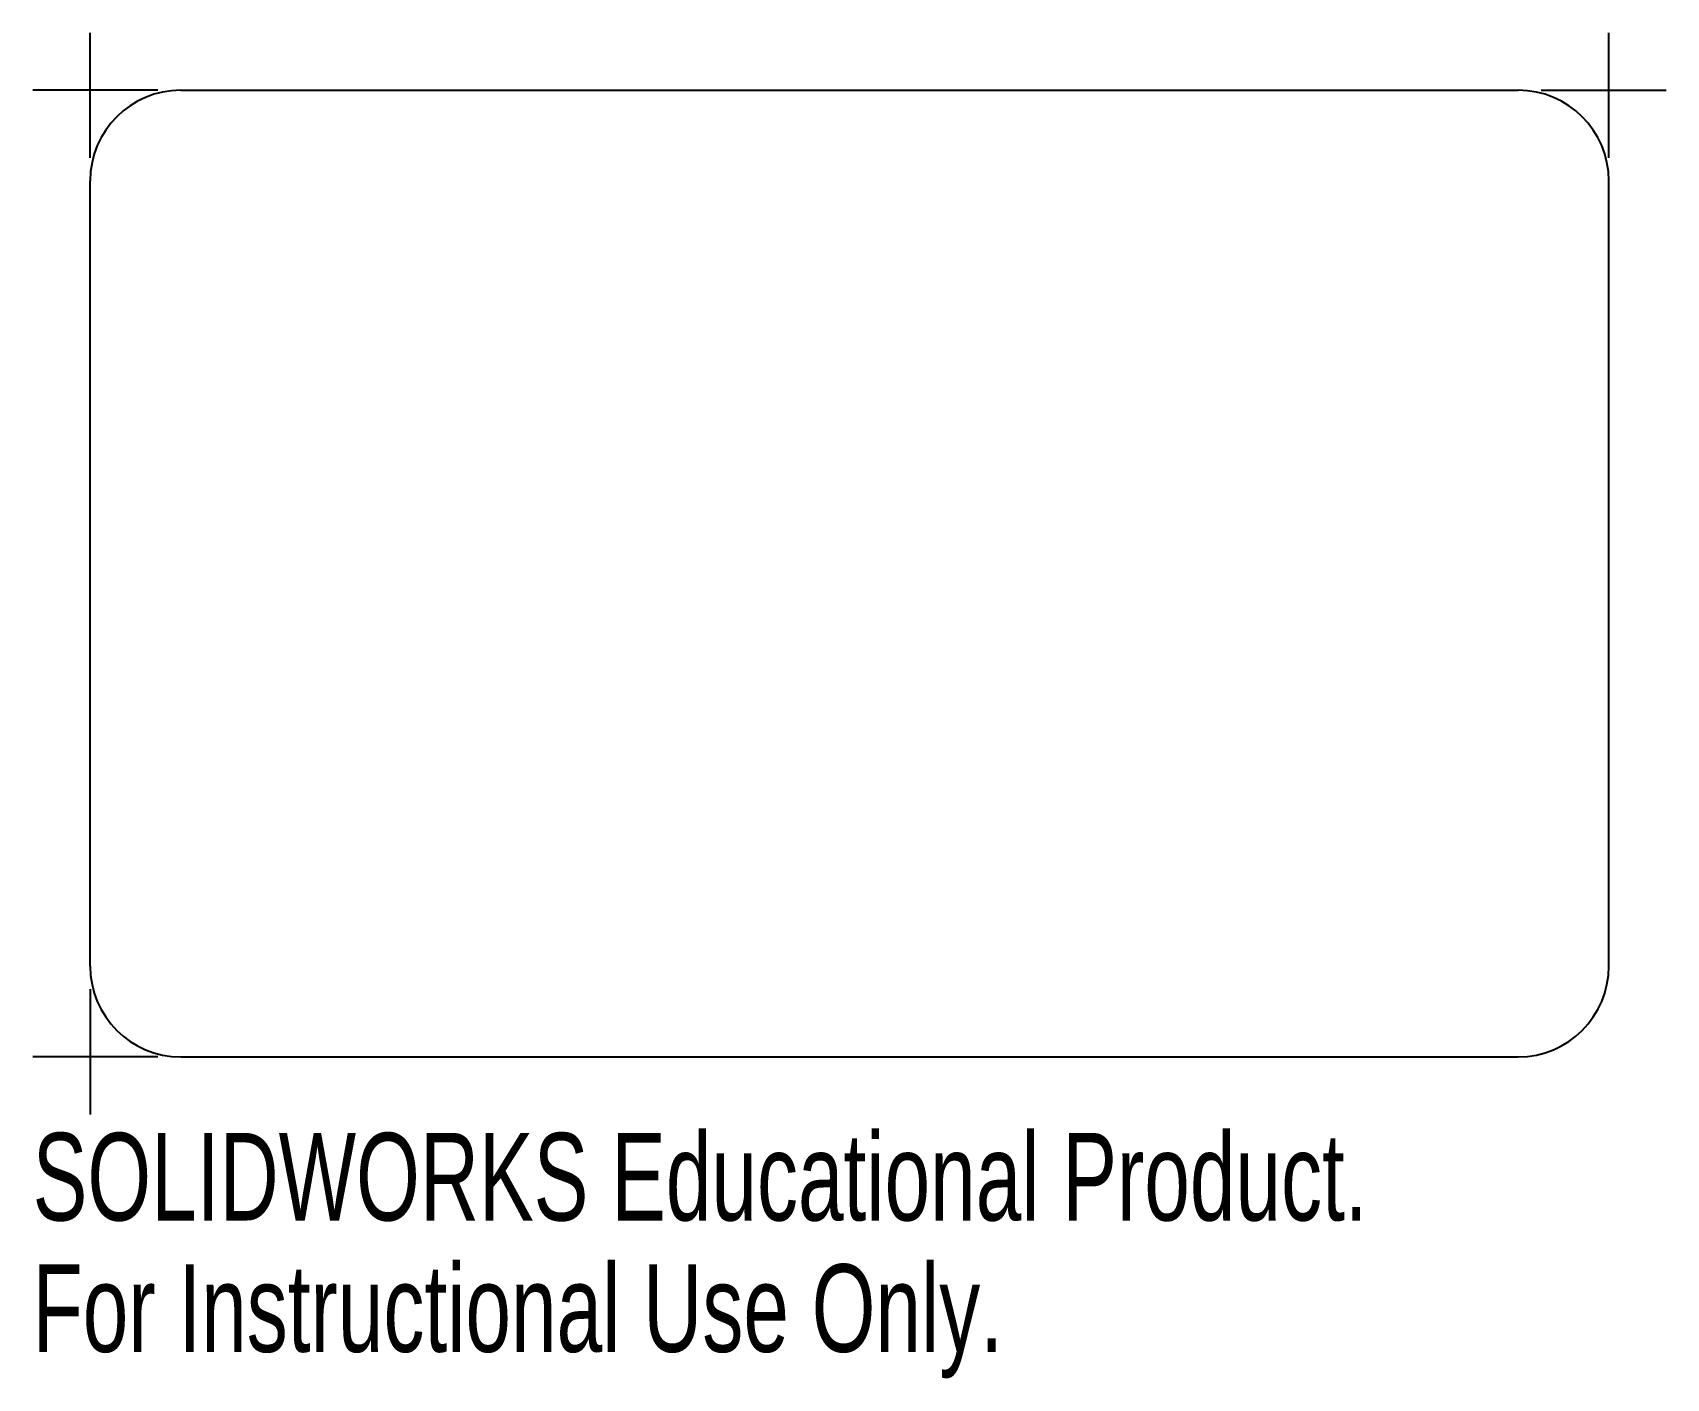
# Model space of a CAD drawing. Header units: millimetres. Extents: x -3.2 to 87, y -17.7 to 56.5.
import ezdxf

# ---------------------------------------------------------------- set-up
doc = ezdxf.new("R2010")
doc.units = ezdxf.units.MM
doc.styles.add('SLDTEXTSTYLE0', font='TXT', dxfattribs={"width": 0.7})

msp = doc.modelspace()

# ---------------------------------------------------------------- linework, layer by layer
at = {"color": 7, "linetype": 'Continuous'}
for p, q in [((0, 49.61), (0, 56.515)), ((83.82, 49.61), (83.82, 56.515)), ((3.73, 53.34), (-3.175, 53.34)), ((5, 53.34), (78.82, 53.34)), ((80.09, 53.34), (86.995, 53.34)), ((0, 5), (0, 48.34)), ((83.82, 5), (83.82, 48.34)), ((0, 3.73), (0, -3.175)), ((3.73, 0), (-3.175, 0)), ((5, 0), (78.82, 0))]:
    msp.add_line(p, q, dxfattribs=at)
for centre, start, end in [((5, 48.34), 90, 180), ((78.82, 48.34), 0, 90), ((5, 5), 180, 270), ((78.82, 5), 270, 0)]:
    msp.add_arc(centre, 5, start, end, dxfattribs=at)

# ---------------------------------------------------------------- texts
at = {"color": 7, "linetype": 'Continuous', "char_height": 4.83362, "attachment_point": 1, "style": 'SLDTEXTSTYLE0'}
for s, insert in [('SOLIDWORKS Educational Product.', (-3.175, -4.195)), ('For Instructional Use Only.', (-3.175, -11.445))]:
    msp.add_mtext(s, dxfattribs=dict(at, insert=insert))

doc.saveas('drawing.dxf')
